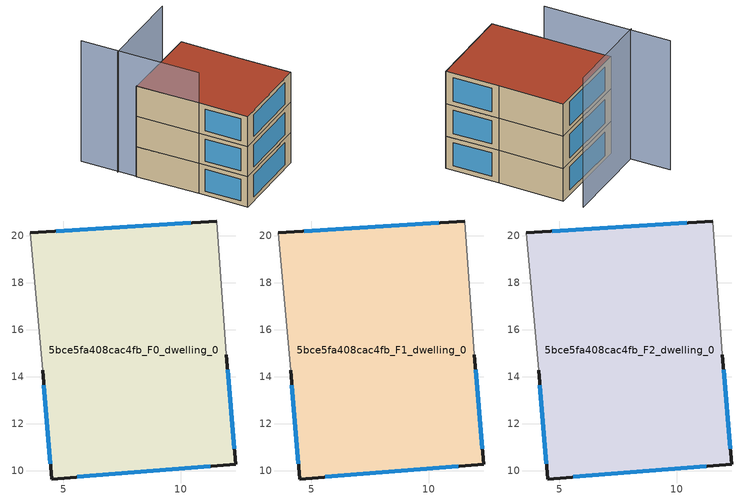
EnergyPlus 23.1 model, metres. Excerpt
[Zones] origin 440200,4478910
5bce5fa408cac4fb_F0_dwelling_0
 floor ground (EU_floor_Construction): 11.53,20.62 11.93,14.93 12.33,10.29 4.51,9.65 4.13,14.27 3.6,20.12 z0
 wall outside (EU_wall_Construction): 11.53,20.62 3.6,20.12 / 4.13,14.27 4.51,9.65 12.33,10.29 11.93,14.93 z0:3
 wall adiabatic (EU_wall_Construction): 11.93,14.93 11.53,20.62 / 3.6,20.12 4.13,14.27 z0:3
 window (EU_Window_Construction): 10.43,20.55 4.7,20.19 / 12.27,10.93 11.99,14.29 / 5.59,9.74 11.24,10.2 / 4.18,13.63 4.45,10.29 z0.42:2.58
5bce5fa408cac4fb_F1_dwelling_0
 floor to 5bce5fa408cac4fb_F0_dwelling_0 (EU_floor_Construction): 11.53,20.62 11.93,14.93 12.33,10.29 4.5,9.65 4.13,14.27 3.6,20.12 z3
 wall outside (EU_wall_Construction): 11.53,20.62 3.6,20.12 / 4.13,14.27 4.51,9.65 12.33,10.29 11.93,14.93 z3:6
 wall adiabatic (EU_wall_Construction): 11.93,14.93 11.53,20.62 / 3.6,20.12 4.13,14.27 z3:6
 window (EU_Window_Construction): 10.43,20.55 4.7,20.19 / 12.27,10.93 11.99,14.29 / 5.59,9.74 11.24,10.2 / 4.18,13.63 4.45,10.29 z3.42:5.58
5bce5fa408cac4fb_F2_dwelling_0
 floor to 5bce5fa408cac4fb_F1_dwelling_0 (EU_floor_Construction): 11.53,20.62 11.93,14.93 12.33,10.29 4.5,9.65 4.13,14.27 3.6,20.12 z6
 wall outside (EU_wall_Construction): 11.53,20.62 3.6,20.12 / 4.13,14.27 4.51,9.65 12.33,10.29 11.93,14.93 z6:9
 wall adiabatic (EU_wall_Construction): 11.93,14.93 11.53,20.62 / 3.6,20.12 4.13,14.27 z6:9
 window (EU_Window_Construction): 10.43,20.55 4.7,20.19 / 12.27,10.93 11.99,14.29 / 5.59,9.74 11.24,10.2 / 4.18,13.63 4.45,10.29 z6.42:8.58
 roof outside (EU_roof_Construction): 12.33,10.29 11.93,14.93 11.53,20.62 3.6,20.12 4.13,14.27 4.51,9.65 z9
shading: 11.42,22.44 3.34,21.82 / 3.22,25.32 4.13,14.27 z0:12
[Building]
EU S2 Campaign: North Axis=0; Terrain=City; Solar Distribution=FullExterior
[Site:Location]
Madrid: Latitude=40.5; Longitude=-3.5; Time Zone=1; Elevation=609
[SizingPeriod:WeatherFileDays]
AnnualSizingPeriod: Begin Month=1; Begin Day of Month=1; End Month=12; End Day of Month=31; Day of Week for Start Day=Monday; Use Weather File Daylight Saving Period=No; Use Weather File Rain and Snow Indicators=No
[MATERIAL]
EU_InternalMass_Material: Roughness=MediumRough; Thickness=0.1; Conductivity=1; Density=1800; Specific Heat=900; Thermal Absorptance=0.9; Solar Absorptance=0.7; Visible Absorptance=0.7
[MATERIAL:NOMASS] Roughness=MediumRough; Thermal Absorptance=0.9; Solar Absorptance=0.7; Visible Absorptance=0.7
Name | Thermal Resistance
EU_wall_NoMass | 1.60022
EU_roof_NoMass | 1.57597
EU_floor_NoMass | 0.470652
[WINDOWMATERIAL:SIMPLEGLAZINGSYSTEM]
EU_Window_SimpleGlazing: UFactor=3.28802; Solar Heat Gain Coefficient=0.85; Visible Transmittance=0.85
[CONSTRUCTION]
EU_wall_Construction: EU_wall_NoMass
EU_roof_Construction: EU_roof_NoMass
EU_floor_Construction: EU_floor_NoMass
EU_Window_Construction: EU_Window_SimpleGlazing
EU_InternalMass_Construction: EU_InternalMass_Material
[ZONE] Type=1; Multiplier=1; Ceiling Height=autocalculate; Volume=246.264; Floor Area=autocalculate; Part of Total Floor Area=Yes
5bce5fa408cac4fb_F0_dwelling_0; 5bce5fa408cac4fb_F1_dwelling_0; 5bce5fa408cac4fb_F2_dwelling_0
[INTERNALMASS] Construction=EU_InternalMass_Construction; Surface Area=82.0881
Name | Zone or ZoneList
5bce5fa408cac4fb_F0_dwelling_0_EU_InternalMass | 5bce5fa408cac4fb_F0_dwelling_0
5bce5fa408cac4fb_F1_dwelling_0_EU_InternalMass | 5bce5fa408cac4fb_F1_dwelling_0
5bce5fa408cac4fb_F2_dwelling_0_EU_InternalMass | 5bce5fa408cac4fb_F2_dwelling_0
[OTHEREQUIPMENT] Fuel Type=Electricity; Design Level Calculation Method=Watts/Area; Power per Zone Floor Area=1; Fraction Latent=0; Fraction Radiant=0; Fraction Lost=0; Carbon Dioxide Generation Rate=0; EndUse Subcategory=EU_Step8_InternalGains
Name | Zone or ZoneList or Space or SpaceList | Schedule
EU_Step8_InternalGain_5bce5fa408cac4fb_F0_dwelling_0_f000 | 5bce5fa408cac4fb_F0_dwelling_0 | EU_Step8_GainSchedule_5bce5fa408cac4fb_F0_dwelling_0_f000
EU_Step8_InternalGain_5bce5fa408cac4fb_F1_dwelling_0_f000 | 5bce5fa408cac4fb_F1_dwelling_0 | EU_Step8_GainSchedule_5bce5fa408cac4fb_F1_dwelling_0_f000
EU_Step8_InternalGain_5bce5fa408cac4fb_F2_dwelling_0_f000 | 5bce5fa408cac4fb_F2_dwelling_0 | EU_Step8_GainSchedule_5bce5fa408cac4fb_F2_dwelling_0_f000
[ZONEVENTILATION:DESIGNFLOWRATE] Schedule=EU_AlwaysOn; Design Flow Rate Calculation Method=AirChanges/Hour; Air Changes per Hour=0.480704; Ventilation Type=Natural; Fan Pressure Rise=0; Fan Total Efficiency=1; Constant Term Coefficient=1; Temperature Term Coefficient=0; Velocity Term Coefficient=0; Velocity Squared Term Coefficient=0; Minimum Indoor Temperature=-100; Maximum Indoor Temperature=100; Delta Temperature=-100; Minimum Outdoor Temperature=-100; Maximum Outdoor Temperature=100; Maximum Wind Speed=40
Name | Zone or ZoneList or Space or SpaceList
EU_ConstantAir_5bce5fa408cac4fb_F0_dwelling_0 | 5bce5fa408cac4fb_F0_dwelling_0
EU_ConstantAir_5bce5fa408cac4fb_F1_dwelling_0 | 5bce5fa408cac4fb_F1_dwelling_0
EU_ConstantAir_5bce5fa408cac4fb_F2_dwelling_0 | 5bce5fa408cac4fb_F2_dwelling_0
[HVACTEMPLATE:THERMOSTAT] Constant Heating Setpoint=20; Constant Cooling Setpoint=50
EU_HeatOnly_5bce5fa408cac4fb_F0_dwelling_0; EU_HeatOnly_5bce5fa408cac4fb_F1_dwelling_0; EU_HeatOnly_5bce5fa408cac4fb_F2_dwelling_0
[HVACTEMPLATE:ZONE:IDEALLOADSAIRSYSTEM] System Availability Schedule=EU_AlwaysOn; Maximum Heating Supply Air Temperature=50; Minimum Cooling Supply Air Temperature=13; Maximum Heating Supply Air Humidity Ratio=0.0156; Minimum Cooling Supply Air Humidity Ratio=0.0077; Heating Limit=NoLimit; Cooling Limit=NoLimit; Heating Availability Schedule=EU_AlwaysOn; Cooling Availability Schedule=EU_CoolingOff; Dehumidification Control Type=ConstantSensibleHeatRatio; Cooling Sensible Heat Ratio=0.7; Dehumidification Setpoint=60; Humidification Control Type=None; Humidification Setpoint=30; Outdoor Air Method=None; Outdoor Air Flow Rate per Person=0.00944; Outdoor Air Flow Rate per Zone Floor Area=0; Outdoor Air Flow Rate per Zone=0; Demand Controlled Ventilation Type=None; Outdoor Air Economizer Type=NoEconomizer; Heat Recovery Type=None; Sensible Heat Recovery Effectiveness=0.7; Latent Heat Recovery Effectiveness=0.65
Name | Template Thermostat
5bce5fa408cac4fb_F0_dwelling_0 | EU_HeatOnly_5bce5fa408cac4fb_F0_dwelling_0
5bce5fa408cac4fb_F1_dwelling_0 | EU_HeatOnly_5bce5fa408cac4fb_F1_dwelling_0
5bce5fa408cac4fb_F2_dwelling_0 | EU_HeatOnly_5bce5fa408cac4fb_F2_dwelling_0
[SIZING:ZONE] Zone Cooling Design Supply Air Temperature Input Method=SupplyAirTemperature; Zone Cooling Design Supply Air Temperature=13; Zone Heating Design Supply Air Temperature Input Method=SupplyAirTemperature; Zone Heating Design Supply Air Temperature=50; Zone Cooling Design Supply Air Humidity Ratio=0.008; Zone Heating Design Supply Air Humidity Ratio=0.008; Cooling Design Air Flow Method=DesignDay; Cooling Design Air Flow Rate=0; Cooling Minimum Air Flow per Zone Floor Area=0.000762; Cooling Minimum Air Flow=0; Cooling Minimum Air Flow Fraction=0.2; Heating Design Air Flow Method=DesignDay; Heating Design Air Flow Rate=0; Heating Maximum Air Flow per Zone Floor Area=0.002032; Heating Maximum Air Flow=0.141576; Heating Maximum Air Flow Fraction=0.3; Account for Dedicated Outdoor Air System=No; Dedicated Outdoor Air System Control Strategy=NeutralSupplyAir; Dedicated Outdoor Air Low Setpoint Temperature for Design=autosize; Dedicated Outdoor Air High Setpoint Temperature for Design=autosize; Zone Load Sizing Method=Sensible Load Only No Latent Load; Zone Latent Cooling Design Supply Air Humidity Ratio Input Method=HumidityRatioDifference; Zone Cooling Design Supply Air Humidity Ratio Difference=0.005; Zone Latent Heating Design Supply Air Humidity Ratio Input Method=HumidityRatioDifference; Zone Humidification Design Supply Air Humidity Ratio Difference=0.005
5bce5fa408cac4fb_F0_dwelling_0; 5bce5fa408cac4fb_F1_dwelling_0; 5bce5fa408cac4fb_F2_dwelling_0
[SCHEDULE:CONSTANT]
Name | Hourly Value
EU_AlwaysOn | 1
EU_CoolingOff | 0
[SCHEDULE:FILE] Column Number=1; Rows to Skip at Top=0; Number of Hours of Data=8760; Column Separator=Comma; Interpolate to Timestep=No; Minutes per Item=60; Adjust Schedule for Daylight Savings=Yes
Name | File
EU_Step8_GainSchedule_5bce5fa408cac4fb_F0_dwelling_0_f000 | ../../schedules/5bce5fa408cac4fb/5bce5fa408cac4fb_F0_dwelling_0_f000_gain.csv
EU_Step8_GainSchedule_5bce5fa408cac4fb_F1_dwelling_0_f000 | ../../schedules/5bce5fa408cac4fb/5bce5fa408cac4fb_F1_dwelling_0_f000_gain.csv
EU_Step8_GainSchedule_5bce5fa408cac4fb_F2_dwelling_0_f000 | ../../schedules/5bce5fa408cac4fb/5bce5fa408cac4fb_F2_dwelling_0_f000_gain.csv
